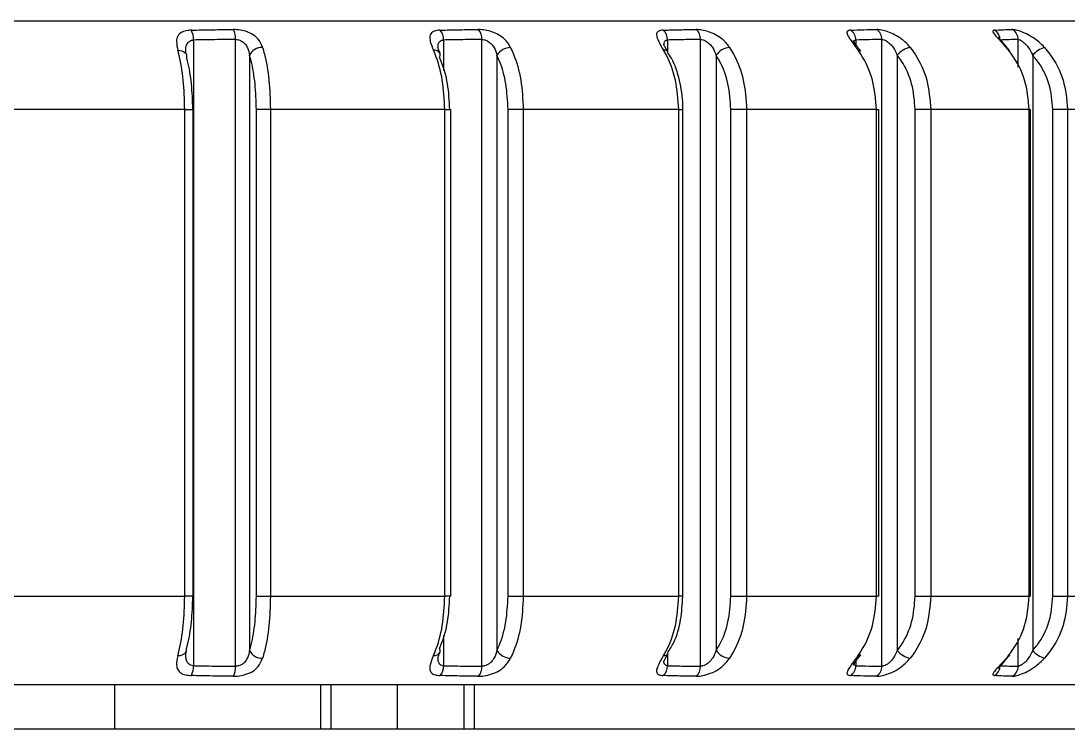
# Model space of a CAD drawing. Header units: millimetres. Extents: x -2889 to 8174, y 2447 to 8478.
# Drawn here: x 1614.869 to 1619.598, y 3410.415 to 3413.615 of the extents above; entities that cross this region are included whole.
import ezdxf

# ---------------------------------------------------------------- set-up
doc = ezdxf.new("R2010")
doc.units = ezdxf.units.MM

msp = doc.modelspace()

# ---------------------------------------------------------------- linework, layer by layer
at = {"color": 7, "linetype": 'Continuous', "lineweight": 25}
for p, q in [((1608.494, 3413.6155), (1619.694, 3413.6155)), ((1615.6485, 3413.5291), (1615.6485, 3410.7019)), ((1615.8387, 3410.6994), (1615.8387, 3413.5316)), ((1616.9507, 3410.6994), (1616.9507, 3413.5316)), ((1617.9378, 3410.6994), (1617.9378, 3413.5316)), ((1618.7569, 3410.6994), (1618.7569, 3413.5316)), ((1615.9017, 3413.4602), (1615.9017, 3410.7708)), ((1617.019, 3413.4602), (1617.019, 3410.7708)), ((1618.0084, 3413.4602), (1618.0084, 3410.7708)), ((1618.8267, 3413.4602), (1618.8267, 3410.7708)), ((1619.4382, 3413.4602), (1619.4382, 3410.7708)), ((1615.6092, 3413.2155), (1614.7713, 3413.2155)), ((1615.6092, 3411.0155), (1615.6092, 3413.2155)), ((1615.6466, 3411.0155), (1615.6466, 3413.2155)), ((1615.996, 3413.2155), (1615.9326, 3413.2155)), ((1615.9326, 3411.0155), (1615.9326, 3413.2155)), ((1616.7831, 3413.2155), (1615.996, 3413.2155)), ((1615.996, 3413.2155), (1615.996, 3411.0155)), ((1616.7831, 3411.0155), (1616.7831, 3413.2155)), ((1616.8107, 3411.0155), (1616.8107, 3413.2155)), ((1617.1375, 3413.2155), (1617.0689, 3413.2155)), ((1617.0689, 3411.0155), (1617.0689, 3413.2155)), ((1617.8395, 3413.2155), (1617.1375, 3413.2155)), ((1617.1375, 3413.2155), (1617.1375, 3411.0155)), ((1617.8395, 3411.0155), (1617.8395, 3413.2155)), ((1617.8583, 3411.0155), (1617.8583, 3413.2155)), ((1618.1461, 3413.2155), (1618.0752, 3413.2155)), ((1618.0752, 3411.0155), (1618.0752, 3413.2155)), ((1618.7322, 3413.2155), (1618.1461, 3413.2155)), ((1618.1461, 3413.2155), (1618.1461, 3411.0155)), ((1618.7322, 3411.0155), (1618.7322, 3413.2155)), ((1618.7322, 3413.2155), (1618.7436, 3413.2155)), ((1618.7436, 3411.0155), (1618.7436, 3413.2155)), ((1618.9775, 3413.2155), (1618.9075, 3413.2155)), ((1618.9075, 3411.0155), (1618.9075, 3413.2155)), ((1619.4222, 3413.2155), (1618.9775, 3413.2155)), ((1618.9775, 3413.2155), (1618.9775, 3411.0155)), ((1619.4222, 3411.0155), (1619.4222, 3413.2155)), ((1619.4222, 3413.2155), (1619.4278, 3413.2155)), ((1619.4278, 3411.0155), (1619.4278, 3413.2155)), ((1619.5956, 3413.2155), (1619.5294, 3413.2155)), ((1619.5294, 3411.0155), (1619.5294, 3413.2155)), ((1619.8793, 3413.2155), (1619.5956, 3413.2155)), ((1619.5956, 3413.2155), (1619.5956, 3411.0155)), ((1614.7713, 3411.0155), (1615.6092, 3411.0155)), ((1615.9326, 3411.0155), (1615.996, 3411.0155)), ((1615.996, 3411.0155), (1616.7831, 3411.0155)), ((1617.0689, 3411.0155), (1617.1375, 3411.0155)), ((1617.1375, 3411.0155), (1617.8395, 3411.0155)), ((1617.8577, 3411.0147), (1617.8577, 3411.0155)), ((1618.0752, 3411.0155), (1618.1461, 3411.0155)), ((1618.1461, 3411.0155), (1618.7322, 3411.0155)), ((1618.7436, 3411.0155), (1618.7322, 3411.0155)), ((1618.9075, 3411.0155), (1618.9775, 3411.0155)), ((1618.9775, 3411.0155), (1619.4222, 3411.0155)), ((1619.4278, 3411.0155), (1619.4222, 3411.0155)), ((1619.5294, 3411.0155), (1619.5956, 3411.0155)), ((1619.5956, 3411.0155), (1619.8793, 3411.0155)), ((1619.694, 3410.6155), (1608.494, 3410.6155)), ((1615.294, 3410.4155), (1615.294, 3410.6155)), ((1616.2224, 3410.6155), (1616.2224, 3410.4155)), ((1616.2688, 3410.6155), (1616.2688, 3410.4155)), ((1616.5688, 3410.6155), (1616.5688, 3410.4155)), ((1616.8688, 3410.6155), (1616.8688, 3410.4155)), ((1616.9153, 3410.6155), (1616.9153, 3410.4155)), ((1629.4739, 3410.4155), (1564.4739, 3410.4155))]:
    msp.add_line(p, q, dxfattribs=at)
at = {"color": 8, "linetype": 'Continuous', "lineweight": 25}
for p, q in [((1616.7775, 3413.5291), (1616.7775, 3413.3914)), ((1617.7891, 3413.5291), (1617.7891, 3413.4787)), ((1618.6393, 3413.5291), (1618.6393, 3413.5095)), ((1619.3722, 3413.4062), (1619.3722, 3413.5316)), ((1615.6092, 3413.2155), (1615.6466, 3413.2155)), ((1616.7831, 3413.2155), (1616.8107, 3413.2155)), ((1617.8395, 3413.2155), (1617.8583, 3413.2155)), ((1615.6466, 3411.0155), (1615.6092, 3411.0155)), ((1616.8107, 3411.0155), (1616.7831, 3411.0155)), ((1617.8583, 3411.0155), (1617.8395, 3411.0155)), ((1616.7775, 3410.8396), (1616.7775, 3410.7019)), ((1619.3722, 3410.6994), (1619.3722, 3410.8248)), ((1617.7891, 3410.7523), (1617.7891, 3410.7019)), ((1618.6393, 3410.7216), (1618.6393, 3410.7019))]:
    msp.add_line(p, q, dxfattribs=at)
at = {"color": 8, "linetype": 'Continuous', "lineweight": 25, "flags": 128}
msp.add_lwpolyline([(1615.5782, 3413.4827), (1615.5877, 3413.4823), (1615.5963, 3413.4806), (1615.6039, 3413.4776), (1615.61, 3413.4734), (1615.6145, 3413.4683), (1615.6171, 3413.4624), (1615.6173, 3413.4617)], dxfattribs=at)
at = {"color": 7, "linetype": 'Continuous', "lineweight": 25, "flags": 128}
for points in [[(1619.3289, 3413.4827), (1619.3326, 3413.4823), (1619.3347, 3413.4808)], [(1615.6173, 3413.4617), (1615.6177, 3413.456), (1615.6164, 3413.4493)], [(1619.3347, 3410.7502), (1619.3326, 3410.7487), (1619.3289, 3410.7483)]]:
    msp.add_lwpolyline(points, dxfattribs=at)
at = {"color": 7, "linetype": 'Continuous', "lineweight": 25}
for centre, radius, start, end in [((1615.5521, 3413.532), 0.0964, 358.2486, 25.7286), ((1615.7449, 3413.5364), 0.0939, 357.0812, 25.4534), ((1616.7105, 3413.5319), 0.067, 357.6106, 38.8224), ((1616.8854, 3413.5356), 0.0654, 356.4647, 38.9804), ((1617.7323, 3413.5311), 0.0569, 357.9553, 48.7224), ((1617.8821, 3413.5346), 0.0558, 356.9536, 49.1901), ((1618.5865, 3413.5302), 0.0528, 358.766, 55.7295), ((1618.7049, 3413.5334), 0.052, 357.9866, 56.3945), ((1619.2397, 3413.5295), 0.0511, 359.5655, 60.3176), ((1619.3216, 3413.5325), 0.0506, 359.0433, 61.1013), ((1615.9574, 3413.4335), 0.0618, 87.0539, 154.3403), ((1617.0813, 3413.4222), 0.073, 90.6732, 148.6115), ((1618.0762, 3413.4125), 0.083, 94.5318, 144.8623), ((1618.652, 3413.4704), 0.0125, 39.0142, 100.6048), ((1618.8999, 3413.4042), 0.0922, 99.1875, 142.5525), ((1619.5194, 3413.3947), 0.1044, 105.622, 141.0863), ((1616.7405, 3413.4618), 0.0225, 326.1661, 18.541), ((1615.5958, 3410.774), 0.022, 345.5205, 20.4201), ((1616.7406, 3410.7692), 0.0224, 340.1848, 33.9309), ((1615.9574, 3410.7975), 0.0618, 205.6597, 272.9461), ((1617.0813, 3410.8088), 0.073, 211.3885, 269.3268), ((1618.0762, 3410.8185), 0.083, 215.1377, 265.4682), ((1618.652, 3410.7605), 0.0124, 259.379, 321.1248), ((1618.8999, 3410.8268), 0.0922, 217.4475, 260.8125), ((1619.5194, 3410.8363), 0.1044, 218.9137, 254.378), ((1615.5521, 3410.699), 0.0964, 334.2714, 1.7514), ((1615.7449, 3410.6946), 0.0939, 334.5466, 2.9188), ((1616.7105, 3410.6991), 0.067, 321.1776, 2.3894), ((1616.8854, 3410.6953), 0.0654, 321.0196, 3.5353), ((1617.7323, 3410.6999), 0.0569, 311.2776, 2.0447), ((1617.8821, 3410.6964), 0.0558, 310.8099, 3.0464), ((1618.5865, 3410.7008), 0.0528, 304.2705, 1.234), ((1618.7049, 3410.6975), 0.052, 303.6055, 2.0134), ((1619.2397, 3410.7015), 0.0511, 299.6824, 0.4345), ((1619.3216, 3410.6985), 0.0506, 298.8987, 0.9567)]:
    msp.add_arc(centre, radius, start, end, dxfattribs=at)
at = {"color": 8, "linetype": 'Continuous', "lineweight": 25}
for centre, radius, start, end in [((1616.7376, 3413.4554), 0.0278, 29.3129, 100.5239), ((1617.775, 3413.4629), 0.0201, 34.8639, 100.1093), ((1615.5844, 3410.7839), 0.0361, 260.153, 334.8523), ((1616.7371, 3410.7768), 0.0288, 260.8169, 328.3182), ((1617.775, 3410.768), 0.0201, 259.8444, 325.5423)]:
    msp.add_arc(centre, radius, start, end, dxfattribs=at)
at = {"color": 7, "linetype": 'Continuous', "lineweight": 25}
for points, knots in [([(1615.639, 3413.5739), (1615.6334, 3413.5735), (1615.6173, 3413.5726), (1615.604, 3413.5684), (1615.5883, 3413.5605), (1615.5759, 3413.5482), (1615.5698, 3413.521), (1615.5752, 3413.4966), (1615.5782, 3413.4827)], [0, 0, 0, 0, 0.092122, 0.262386, 0.269354, 0.484813, 0.707237, 1, 1, 1, 1]), ([(1615.639, 3413.5739), (1615.6709, 3413.5746), (1615.7344, 3413.5761), (1615.798, 3413.5765), (1615.8297, 3413.5768)], [0, 0, 0, 0, 0.502163, 1, 1, 1, 1]), ([(1615.9606, 3413.4952), (1615.9604, 3413.496), (1615.9561, 3413.5098), (1615.9449, 3413.531), (1615.9196, 3413.5534), (1615.8918, 3413.5671), (1615.8605, 3413.5754), (1615.8399, 3413.5763), (1615.8297, 3413.5768)], [0, 0, 0, 0, 0.017221, 0.303134, 0.498408, 0.673919, 0.839322, 1, 1, 1, 1]), ([(1616.7627, 3413.5739), (1616.7577, 3413.5735), (1616.7433, 3413.5726), (1616.7328, 3413.5684), (1616.7214, 3413.5605), (1616.7143, 3413.5482), (1616.7167, 3413.521), (1616.7268, 3413.4966), (1616.7325, 3413.4827)], [0, 0, 0, 0, 0.092122, 0.262386, 0.269354, 0.484813, 0.707237, 1, 1, 1, 1]), ([(1616.7627, 3413.5739), (1616.7917, 3413.5746), (1616.8495, 3413.5761), (1616.9074, 3413.5765), (1616.9362, 3413.5768)], [0, 0, 0, 0, 0.502163, 1, 1, 1, 1]), ([(1617.0804, 3413.4952), (1617.08, 3413.496), (1617.0731, 3413.5098), (1617.0577, 3413.531), (1617.0276, 3413.5534), (1616.9971, 3413.5671), (1616.965, 3413.5754), (1616.9457, 3413.5763), (1616.9362, 3413.5768)], [0, 0, 0, 0, 0.017221, 0.303134, 0.498408, 0.673919, 0.839322, 1, 1, 1, 1]), ([(1617.7698, 3413.5739), (1617.7656, 3413.5735), (1617.7536, 3413.5726), (1617.7462, 3413.5684), (1617.7397, 3413.5605), (1617.7382, 3413.5482), (1617.749, 3413.521), (1617.7633, 3413.4966), (1617.7715, 3413.4827)], [0, 0, 0, 0, 0.092122, 0.262386, 0.269354, 0.484813, 0.707237, 1, 1, 1, 1]), ([(1617.7698, 3413.5739), (1617.7947, 3413.5746), (1617.8442, 3413.5761), (1617.8938, 3413.5765), (1617.9185, 3413.5768)], [0, 0, 0, 0, 0.502163, 1, 1, 1, 1]), ([(1618.0697, 3413.4952), (1618.0692, 3413.496), (1618.06, 3413.5098), (1618.0409, 3413.531), (1618.0073, 3413.5534), (1617.9755, 3413.5671), (1617.944, 3413.5754), (1617.9269, 3413.5763), (1617.9185, 3413.5768)], [0, 0, 0, 0, 0.017221, 0.3031336, 0.4984082, 0.6739189, 0.8393223, 1, 1, 1, 1]), ([(1618.6163, 3413.5739), (1618.613, 3413.5735), (1618.6038, 3413.5726), (1618.6001, 3413.5684), (1618.5986, 3413.5605), (1618.6029, 3413.5482), (1618.6215, 3413.521), (1618.6395, 3413.4966), (1618.6497, 3413.4827)], [0, 0, 0, 0, 0.092122, 0.262386, 0.269354, 0.484813, 0.707237, 1, 1, 1, 1]), ([(1618.6163, 3413.5739), (1618.6359, 3413.5746), (1618.6749, 3413.5761), (1618.7141, 3413.5765), (1618.7337, 3413.5768)], [0, 0, 0, 0, 0.502163, 1, 1, 1, 1]), ([(1618.8852, 3413.4952), (1618.8846, 3413.496), (1618.8735, 3413.5098), (1618.8516, 3413.531), (1618.816, 3413.5534), (1618.7843, 3413.5671), (1618.7547, 3413.5754), (1618.7406, 3413.5763), (1618.7337, 3413.5768)], [0, 0, 0, 0, 0.017221, 0.3031336, 0.4984082, 0.6739189, 0.8393223, 1, 1, 1, 1]), ([(1619.265, 3413.5739), (1619.263, 3413.5735), (1619.257, 3413.5726), (1619.257, 3413.5684), (1619.2606, 3413.5605), (1619.2704, 3413.5482), (1619.2962, 3413.521), (1619.317, 3413.4966), (1619.3289, 3413.4827)], [0, 0, 0, 0, 0.092122, 0.262386, 0.269354, 0.484813, 0.707237, 1, 1, 1, 1]), ([(1619.265, 3413.5739), (1619.2786, 3413.5746), (1619.3054, 3413.5761), (1619.3326, 3413.5765), (1619.3461, 3413.5768)], [0, 0, 0, 0, 0.502163, 1, 1, 1, 1]), ([(1619.4913, 3413.4952), (1619.4906, 3413.496), (1619.4782, 3413.5098), (1619.4544, 3413.531), (1619.4183, 3413.5534), (1619.3881, 3413.5671), (1619.3618, 3413.5754), (1619.3512, 3413.5763), (1619.3461, 3413.5768)], [0, 0, 0, 0, 0.017221, 0.3031336, 0.4984082, 0.6739189, 0.8393223, 1, 1, 1, 1]), ([(1615.8387, 3413.5316), (1615.8071, 3413.5314), (1615.7437, 3413.531), (1615.6803, 3413.5297), (1615.6485, 3413.5291)], [0, 0, 0, 0, 0.497895, 1, 1, 1, 1]), ([(1615.8387, 3413.5316), (1615.843, 3413.5314), (1615.848, 3413.531), (1615.8583, 3413.5282), (1615.8698, 3413.5229), (1615.8832, 3413.5105), (1615.8957, 3413.4898), (1615.8994, 3413.4717), (1615.9017, 3413.4602)], [0, 0, 0, 0, 0.11624, 0.138706, 0.285713, 0.452162, 0.653789, 1, 1, 1, 1]), ([(1616.9507, 3413.5316), (1616.9219, 3413.5314), (1616.8642, 3413.531), (1616.8065, 3413.5297), (1616.7775, 3413.5291)], [0, 0, 0, 0, 0.497895, 1, 1, 1, 1]), ([(1616.9507, 3413.5316), (1616.9546, 3413.5314), (1616.9593, 3413.531), (1616.9693, 3413.5282), (1616.9809, 3413.5229), (1616.9954, 3413.5105), (1617.0101, 3413.4898), (1617.0155, 3413.4717), (1617.019, 3413.4602)], [0, 0, 0, 0, 0.11624, 0.138706, 0.285713, 0.452162, 0.653789, 1, 1, 1, 1]), ([(1617.9378, 3413.5316), (1617.9131, 3413.5314), (1617.8636, 3413.531), (1617.814, 3413.5297), (1617.7891, 3413.5291)], [0, 0, 0, 0, 0.497895, 1, 1, 1, 1]), ([(1617.9378, 3413.5316), (1617.9412, 3413.5314), (1617.9453, 3413.531), (1617.9546, 3413.5282), (1617.9658, 3413.5229), (1617.9808, 3413.5105), (1617.997, 3413.4898), (1618.004, 3413.4717), (1618.0084, 3413.4602)], [0, 0, 0, 0, 0.11624, 0.138706, 0.285713, 0.452162, 0.653789, 1, 1, 1, 1]), ([(1618.6617, 3413.4783), (1618.6574, 3413.4841), (1618.6475, 3413.4978), (1618.6361, 3413.5137), (1618.6299, 3413.5234), (1618.6282, 3413.5272), (1618.6284, 3413.5266), (1618.6284, 3413.5265)], [0, 0, 0, 0, 0.269136, 0.626617, 0.839944, 0.975934, 1, 1, 1, 1]), ([(1618.7569, 3413.5316), (1618.7374, 3413.5314), (1618.6982, 3413.531), (1618.659, 3413.5297), (1618.6393, 3413.5291)], [0, 0, 0, 0, 0.497895, 1, 1, 1, 1]), ([(1618.7569, 3413.5316), (1618.7597, 3413.5314), (1618.763, 3413.531), (1618.7712, 3413.5282), (1618.7816, 3413.5229), (1618.7964, 3413.5105), (1618.8134, 3413.4898), (1618.8216, 3413.4717), (1618.8267, 3413.4602)], [0, 0, 0, 0, 0.11624, 0.138706, 0.285713, 0.452162, 0.653789, 1, 1, 1, 1]), ([(1619.3345, 3413.4806), (1619.3295, 3413.4868), (1619.3168, 3413.5024), (1619.2997, 3413.5212), (1619.2877, 3413.5348), (1619.2827, 3413.5411), (1619.2823, 3413.5418), (1619.2821, 3413.5421)], [0, 0, 0, 0, 0.223304, 0.564017, 0.780762, 0.912555, 1, 1, 1, 1]), ([(1619.3722, 3413.5316), (1619.3587, 3413.5314), (1619.3316, 3413.531), (1619.3045, 3413.5297), (1619.2909, 3413.5291)], [0, 0, 0, 0, 0.497895, 1, 1, 1, 1]), ([(1619.3722, 3413.5316), (1619.3743, 3413.5314), (1619.3767, 3413.531), (1619.3834, 3413.5282), (1619.3924, 3413.5229), (1619.4064, 3413.5105), (1619.4235, 3413.4898), (1619.4325, 3413.4717), (1619.4382, 3413.4602)], [0, 0, 0, 0, 0.11624, 0.138706, 0.285713, 0.452162, 0.653789, 1, 1, 1, 1]), ([(1615.6092, 3413.2155), (1615.6079, 3413.2604), (1615.6052, 3413.3501), (1615.5901, 3413.4372), (1615.5797, 3413.4769), (1615.5782, 3413.4827)], [0, 0, 0, 0, 0.460321, 0.920593, 1, 1, 1, 1]), ([(1615.6178, 3413.4618), (1615.6164, 3413.4663), (1615.614, 3413.4747), (1615.6141, 3413.4777), (1615.6141, 3413.4791)], [0, 0, 0, 0, 0.545946, 1, 1, 1, 1]), ([(1615.9606, 3413.4952), (1615.9634, 3413.4854), (1615.9755, 3413.4427), (1615.9918, 3413.3502), (1615.9946, 3413.2604), (1615.996, 3413.2155)], [0, 0, 0, 0, 0.129122, 0.56456, 1, 1, 1, 1]), ([(1616.7831, 3413.2155), (1616.7809, 3413.2604), (1616.7766, 3413.3501), (1616.7519, 3413.4372), (1616.735, 3413.4769), (1616.7325, 3413.4827)], [0, 0, 0, 0, 0.460321, 0.920593, 1, 1, 1, 1]), ([(1616.7622, 3413.4691), (1616.7598, 3413.4741), (1616.7552, 3413.4839), (1616.7527, 3413.4938), (1616.7525, 3413.4952), (1616.7525, 3413.4958)], [0, 0, 0, 0, 0.3663242, 0.724799, 1, 1, 1, 1]), ([(1617.0804, 3413.4952), (1617.0849, 3413.4854), (1617.1045, 3413.4427), (1617.1309, 3413.3502), (1617.1353, 3413.2604), (1617.1375, 3413.2155)], [0, 0, 0, 0, 0.129122, 0.56456, 1, 1, 1, 1]), ([(1617.8395, 3413.2155), (1617.8366, 3413.2604), (1617.8307, 3413.3501), (1617.7976, 3413.4372), (1617.7748, 3413.4769), (1617.7715, 3413.4827)], [0, 0, 0, 0, 0.460321, 0.920593, 1, 1, 1, 1]), ([(1617.7916, 3413.4746), (1617.7883, 3413.4801), (1617.7811, 3413.4919), (1617.7749, 3413.504), (1617.7724, 3413.5107), (1617.7724, 3413.5108), (1617.7724, 3413.5108)], [0, 0, 0, 0, 0.316282, 0.676359, 0.890629, 1, 1, 1, 1]), ([(1618.0697, 3413.4952), (1618.0757, 3413.4854), (1618.102, 3413.4427), (1618.1372, 3413.3502), (1618.1431, 3413.2604), (1618.1461, 3413.2155)], [0, 0, 0, 0, 0.129122, 0.56456, 1, 1, 1, 1]), ([(1618.7322, 3413.2155), (1618.7287, 3413.2604), (1618.7216, 3413.3501), (1618.6814, 3413.4372), (1618.6538, 3413.4769), (1618.6497, 3413.4827)], [0, 0, 0, 0, 0.460321, 0.920593, 1, 1, 1, 1]), ([(1618.8852, 3413.4952), (1618.8925, 3413.4854), (1618.9242, 3413.4427), (1618.9668, 3413.3502), (1618.9739, 3413.2604), (1618.9775, 3413.2155)], [0, 0, 0, 0, 0.129122, 0.56456, 1, 1, 1, 1]), ([(1619.4222, 3413.2155), (1619.4182, 3413.2604), (1619.4102, 3413.3501), (1619.3647, 3413.4372), (1619.3335, 3413.4769), (1619.3289, 3413.4827)], [0, 0, 0, 0, 0.460321, 0.920593, 1, 1, 1, 1]), ([(1619.4913, 3413.4952), (1619.4995, 3413.4854), (1619.5353, 3413.4427), (1619.5834, 3413.3502), (1619.5915, 3413.2604), (1619.5956, 3413.2155)], [0, 0, 0, 0, 0.129122, 0.56456, 1, 1, 1, 1]), ([(1615.6164, 3413.4493), (1615.6178, 3413.4442), (1615.627, 3413.4095), (1615.6405, 3413.3333), (1615.6429, 3413.2548), (1615.6441, 3413.2155)], [0, 0, 0, 0, 0.079415, 0.539702, 1, 1, 1, 1]), ([(1615.9326, 3413.2155), (1615.9314, 3413.2548), (1615.929, 3413.3334), (1615.9147, 3413.4143), (1615.9041, 3413.4517), (1615.9017, 3413.4602)], [0, 0, 0, 0, 0.435439, 0.870878, 1, 1, 1, 1]), ([(1616.7592, 3413.4493), (1616.7614, 3413.4442), (1616.7764, 3413.4095), (1616.7982, 3413.3333), (1616.8021, 3413.2548), (1616.804, 3413.2155)], [0, 0, 0, 0, 0.079415, 0.539702, 1, 1, 1, 1]), ([(1617.0689, 3413.2155), (1617.0669, 3413.2548), (1617.063, 3413.3334), (1617.04, 3413.4143), (1617.0229, 3413.4517), (1617.019, 3413.4602)], [0, 0, 0, 0, 0.435439, 0.870878, 1, 1, 1, 1]), ([(1617.8576, 3413.2155), (1617.8578, 3413.2224), (1617.8589, 3413.2666), (1617.845, 3413.3473), (1617.8205, 3413.4291), (1617.7952, 3413.4644), (1617.7892, 3413.4727)], [0, 0, 0, 0, 0.0739679, 0.4713643, 0.8751477, 1, 1, 1, 1]), ([(1618.0752, 3413.2155), (1618.0726, 3413.2548), (1618.0674, 3413.3334), (1618.0366, 3413.4143), (1618.0136, 3413.4517), (1618.0084, 3413.4602)], [0, 0, 0, 0, 0.435439, 0.870878, 1, 1, 1, 1]), ([(1618.9075, 3413.2155), (1618.9043, 3413.2548), (1618.898, 3413.3334), (1618.8608, 3413.4143), (1618.8331, 3413.4517), (1618.8267, 3413.4602)], [0, 0, 0, 0, 0.435439, 0.870878, 1, 1, 1, 1]), ([(1619.5294, 3413.2155), (1619.5258, 3413.2548), (1619.5187, 3413.3334), (1619.4767, 3413.4143), (1619.4454, 3413.4517), (1619.4382, 3413.4602)], [0, 0, 0, 0, 0.435439, 0.870878, 1, 1, 1, 1]), ([(1615.5782, 3410.7483), (1615.5797, 3410.7541), (1615.5901, 3410.7937), (1615.6052, 3410.8809), (1615.6079, 3410.9706), (1615.6092, 3411.0155)], [0, 0, 0, 0, 0.079407, 0.539679, 1, 1, 1, 1]), ([(1615.6441, 3411.0155), (1615.6429, 3410.9762), (1615.6405, 3410.8977), (1615.627, 3410.8215), (1615.6178, 3410.7868), (1615.6164, 3410.7817)], [0, 0, 0, 0, 0.460298, 0.920585, 1, 1, 1, 1]), ([(1615.9017, 3410.7708), (1615.9041, 3410.7793), (1615.9147, 3410.8167), (1615.929, 3410.8976), (1615.9314, 3410.9762), (1615.9326, 3411.0155)], [0, 0, 0, 0, 0.129122, 0.564561, 1, 1, 1, 1]), ([(1615.996, 3411.0155), (1615.9946, 3410.9706), (1615.9918, 3410.8808), (1615.9755, 3410.7883), (1615.9634, 3410.7456), (1615.9606, 3410.7358)], [0, 0, 0, 0, 0.43544, 0.870878, 1, 1, 1, 1]), ([(1616.7325, 3410.7483), (1616.735, 3410.7541), (1616.7519, 3410.7937), (1616.7766, 3410.8809), (1616.7809, 3410.9706), (1616.7831, 3411.0155)], [0, 0, 0, 0, 0.079407, 0.539679, 1, 1, 1, 1]), ([(1616.804, 3411.0155), (1616.8021, 3410.9762), (1616.7982, 3410.8977), (1616.7764, 3410.8215), (1616.7614, 3410.7868), (1616.7592, 3410.7817)], [0, 0, 0, 0, 0.460298, 0.920585, 1, 1, 1, 1]), ([(1617.019, 3410.7708), (1617.0229, 3410.7793), (1617.04, 3410.8167), (1617.063, 3410.8976), (1617.0669, 3410.9762), (1617.0689, 3411.0155)], [0, 0, 0, 0, 0.129122, 0.564561, 1, 1, 1, 1]), ([(1617.1375, 3411.0155), (1617.1353, 3410.9706), (1617.1309, 3410.8808), (1617.1045, 3410.7883), (1617.0849, 3410.7456), (1617.0804, 3410.7358)], [0, 0, 0, 0, 0.43544, 0.870878, 1, 1, 1, 1]), ([(1617.7715, 3410.7483), (1617.7748, 3410.7541), (1617.7976, 3410.7937), (1617.8307, 3410.8809), (1617.8366, 3410.9706), (1617.8395, 3411.0155)], [0, 0, 0, 0, 0.079407, 0.539679, 1, 1, 1, 1]), ([(1617.789, 3410.7584), (1617.7989, 3410.7741), (1617.8266, 3410.818), (1617.8521, 3410.9072), (1617.8558, 3410.9796), (1617.8577, 3411.0147)], [0, 0, 0, 0, 0.223451, 0.623511, 1, 1, 1, 1]), ([(1618.0084, 3410.7708), (1618.0136, 3410.7793), (1618.0366, 3410.8167), (1618.0674, 3410.8976), (1618.0726, 3410.9762), (1618.0752, 3411.0155)], [0, 0, 0, 0, 0.129122, 0.564561, 1, 1, 1, 1]), ([(1618.1461, 3411.0155), (1618.1431, 3410.9706), (1618.1372, 3410.8808), (1618.102, 3410.7883), (1618.0757, 3410.7456), (1618.0697, 3410.7358)], [0, 0, 0, 0, 0.43544, 0.870878, 1, 1, 1, 1]), ([(1618.6497, 3410.7483), (1618.6538, 3410.7541), (1618.6814, 3410.7937), (1618.7216, 3410.8809), (1618.7287, 3410.9706), (1618.7322, 3411.0155)], [0, 0, 0, 0, 0.079407, 0.539679, 1, 1, 1, 1]), ([(1618.8267, 3410.7708), (1618.8331, 3410.7793), (1618.8608, 3410.8167), (1618.898, 3410.8976), (1618.9043, 3410.9762), (1618.9075, 3411.0155)], [0, 0, 0, 0, 0.129122, 0.564561, 1, 1, 1, 1]), ([(1618.9775, 3411.0155), (1618.9739, 3410.9706), (1618.9668, 3410.8808), (1618.9242, 3410.7883), (1618.8925, 3410.7456), (1618.8852, 3410.7358)], [0, 0, 0, 0, 0.43544, 0.870878, 1, 1, 1, 1]), ([(1619.3289, 3410.7483), (1619.3335, 3410.7541), (1619.3647, 3410.7937), (1619.4102, 3410.8809), (1619.4182, 3410.9706), (1619.4222, 3411.0155)], [0, 0, 0, 0, 0.079407, 0.539679, 1, 1, 1, 1]), ([(1619.4382, 3410.7708), (1619.4454, 3410.7793), (1619.4767, 3410.8167), (1619.5187, 3410.8976), (1619.5258, 3410.9762), (1619.5294, 3411.0155)], [0, 0, 0, 0, 0.129122, 0.564561, 1, 1, 1, 1]), ([(1619.5956, 3411.0155), (1619.5915, 3410.9706), (1619.5834, 3410.8808), (1619.5353, 3410.7883), (1619.4995, 3410.7456), (1619.4913, 3410.7358)], [0, 0, 0, 0, 0.43544, 0.870878, 1, 1, 1, 1]), ([(1615.5782, 3410.7483), (1615.578, 3410.7475), (1615.5739, 3410.7321), (1615.5702, 3410.7089), (1615.5759, 3410.6841), (1615.5893, 3410.669), (1615.6103, 3410.6595), (1615.6295, 3410.6579), (1615.639, 3410.6571)], [0, 0, 0, 0, 0.017352, 0.313761, 0.508689, 0.681484, 0.843326, 1, 1, 1, 1]), ([(1615.6141, 3410.7517), (1615.6141, 3410.7532), (1615.6141, 3410.7564), (1615.6161, 3410.7642), (1615.6172, 3410.7685)], [0, 0, 0, 0, 0.451981, 1, 1, 1, 1]), ([(1615.8297, 3410.6542), (1615.8357, 3410.6544), (1615.8526, 3410.6548), (1615.8839, 3410.6609), (1615.9167, 3410.6752), (1615.9457, 3410.6997), (1615.9551, 3410.7225), (1615.9606, 3410.7358)], [0, 0, 0, 0, 0.096023, 0.272505, 0.481898, 0.698908, 1, 1, 1, 1]), ([(1615.9017, 3410.7708), (1615.8994, 3410.7594), (1615.8956, 3410.7407), (1615.883, 3410.7202), (1615.872, 3410.7103), (1615.8622, 3410.7045), (1615.8547, 3410.7016), (1615.8461, 3410.6997), (1615.8417, 3410.6995), (1615.8387, 3410.6994)], [0, 0, 0, 0, 0.343735, 0.56662, 0.703968, 0.762734, 0.879015, 0.917663, 1, 1, 1, 1]), ([(1616.7325, 3410.7483), (1616.7321, 3410.7475), (1616.7254, 3410.7321), (1616.7166, 3410.7089), (1616.7147, 3410.6841), (1616.7219, 3410.669), (1616.7373, 3410.6595), (1616.7544, 3410.6579), (1616.7627, 3410.6571)], [0, 0, 0, 0, 0.017352, 0.313761, 0.508689, 0.681484, 0.843326, 1, 1, 1, 1]), ([(1616.7525, 3410.7358), (1616.7525, 3410.7358), (1616.7525, 3410.7358), (1616.7541, 3410.7429), (1616.7571, 3410.7516), (1616.7607, 3410.7591), (1616.7618, 3410.7615)], [0, 0, 0, 0, 0.183069, 0.46051, 0.825479, 1, 1, 1, 1]), ([(1616.9362, 3410.6542), (1616.9418, 3410.6544), (1616.9574, 3410.6548), (1616.9886, 3410.6609), (1617.0241, 3410.6752), (1617.0584, 3410.6997), (1617.0723, 3410.7225), (1617.0804, 3410.7358)], [0, 0, 0, 0, 0.096023, 0.272505, 0.481898, 0.698908, 1, 1, 1, 1]), ([(1617.019, 3410.7708), (1617.0156, 3410.7594), (1617.0099, 3410.7407), (1616.9952, 3410.7202), (1616.9833, 3410.7103), (1616.9732, 3410.7045), (1616.9657, 3410.7016), (1616.9574, 3410.6997), (1616.9534, 3410.6995), (1616.9507, 3410.6994)], [0, 0, 0, 0, 0.343735, 0.56662, 0.703968, 0.762734, 0.879015, 0.917663, 1, 1, 1, 1]), ([(1617.7715, 3410.7483), (1617.771, 3410.7475), (1617.7619, 3410.7321), (1617.7485, 3410.7089), (1617.739, 3410.6841), (1617.7396, 3410.669), (1617.7489, 3410.6595), (1617.7629, 3410.6579), (1617.7698, 3410.6571)], [0, 0, 0, 0, 0.017352, 0.313761, 0.508689, 0.681484, 0.843326, 1, 1, 1, 1]), ([(1617.7724, 3410.7199), (1617.7724, 3410.7199), (1617.7723, 3410.7192), (1617.7728, 3410.7218), (1617.7755, 3410.7279), (1617.7815, 3410.7397), (1617.7879, 3410.7504), (1617.7914, 3410.7562)], [0, 0, 0, 0, 0.0130956, 0.1698432, 0.3706101, 0.6585354, 1, 1, 1, 1]), ([(1617.9185, 3410.6542), (1617.9234, 3410.6544), (1617.9371, 3410.6548), (1617.9669, 3410.6609), (1618.0034, 3410.6752), (1618.0416, 3410.6997), (1618.0594, 3410.7225), (1618.0697, 3410.7358)], [0, 0, 0, 0, 0.096023, 0.272505, 0.481898, 0.698908, 1, 1, 1, 1]), ([(1618.0084, 3410.7708), (1618.004, 3410.7594), (1617.9968, 3410.7407), (1617.9806, 3410.7202), (1617.9684, 3410.7103), (1617.9584, 3410.7045), (1617.9513, 3410.7016), (1617.9437, 3410.6997), (1617.9402, 3410.6995), (1617.9378, 3410.6994)], [0, 0, 0, 0, 0.343735, 0.56662, 0.703968, 0.762734, 0.879015, 0.917663, 1, 1, 1, 1]), ([(1618.6497, 3410.7483), (1618.6491, 3410.7475), (1618.638, 3410.7321), (1618.6206, 3410.7089), (1618.604, 3410.6841), (1618.5979, 3410.669), (1618.6007, 3410.6595), (1618.6111, 3410.6579), (1618.6163, 3410.6571)], [0, 0, 0, 0, 0.017352, 0.313761, 0.508689, 0.681484, 0.843326, 1, 1, 1, 1]), ([(1618.6284, 3410.7044), (1618.6284, 3410.7045), (1618.6286, 3410.7049), (1618.6313, 3410.7099), (1618.6378, 3410.7197), (1618.6483, 3410.7343), (1618.6575, 3410.7469), (1618.6617, 3410.7527)], [0, 0, 0, 0, 0.096581, 0.230009, 0.427805, 0.734772, 1, 1, 1, 1]), ([(1618.7337, 3410.6542), (1618.7376, 3410.6544), (1618.7487, 3410.6548), (1618.7759, 3410.6609), (1618.8119, 3410.6752), (1618.8522, 3410.6997), (1618.8731, 3410.7225), (1618.8852, 3410.7358)], [0, 0, 0, 0, 0.096023, 0.272505, 0.481898, 0.698908, 1, 1, 1, 1]), ([(1618.8267, 3410.7708), (1618.8216, 3410.7594), (1618.8131, 3410.7407), (1618.7962, 3410.7202), (1618.7841, 3410.7103), (1618.7747, 3410.7045), (1618.7682, 3410.7016), (1618.7617, 3410.6997), (1618.7588, 3410.6995), (1618.7569, 3410.6994)], [0, 0, 0, 0, 0.343735, 0.56662, 0.703968, 0.762734, 0.879015, 0.917663, 1, 1, 1, 1]), ([(1619.3289, 3410.7483), (1619.3282, 3410.7475), (1619.3156, 3410.7321), (1619.2949, 3410.7089), (1619.2718, 3410.6841), (1619.2594, 3410.669), (1619.2555, 3410.6595), (1619.2619, 3410.6579), (1619.265, 3410.6571)], [0, 0, 0, 0, 0.017352, 0.313761, 0.508689, 0.681484, 0.843326, 1, 1, 1, 1]), ([(1619.3157, 3410.728), (1619.3198, 3410.7325), (1619.3259, 3410.7393), (1619.3322, 3410.7475), (1619.3344, 3410.7504)], [0, 0, 0, 0, 0.652643, 1, 1, 1, 1]), ([(1619.3461, 3410.6542), (1619.3489, 3410.6544), (1619.357, 3410.6548), (1619.3802, 3410.6609), (1619.4142, 3410.6752), (1619.4549, 3410.6997), (1619.4779, 3410.7225), (1619.4913, 3410.7358)], [0, 0, 0, 0, 0.0960234, 0.272505, 0.4818975, 0.6989082, 1, 1, 1, 1]), ([(1619.4382, 3410.7708), (1619.4325, 3410.7594), (1619.4232, 3410.7407), (1619.4062, 3410.7202), (1619.3948, 3410.7103), (1619.3864, 3410.7045), (1619.3809, 3410.7016), (1619.3756, 3410.6997), (1619.3736, 3410.6995), (1619.3722, 3410.6994)], [0, 0, 0, 0, 0.343735, 0.56662, 0.703968, 0.762734, 0.879015, 0.917663, 1, 1, 1, 1]), ([(1615.6485, 3410.7019), (1615.6803, 3410.7013), (1615.7437, 3410.7), (1615.8071, 3410.6996), (1615.8387, 3410.6994)], [0, 0, 0, 0, 0.502105, 1, 1, 1, 1]), ([(1616.7775, 3410.7019), (1616.8065, 3410.7013), (1616.8642, 3410.7), (1616.9219, 3410.6996), (1616.9507, 3410.6994)], [0, 0, 0, 0, 0.502105, 1, 1, 1, 1]), ([(1617.7891, 3410.7019), (1617.814, 3410.7013), (1617.8636, 3410.7), (1617.9131, 3410.6996), (1617.9378, 3410.6994)], [0, 0, 0, 0, 0.502105, 1, 1, 1, 1]), ([(1618.6393, 3410.7019), (1618.659, 3410.7013), (1618.6982, 3410.7), (1618.7374, 3410.6996), (1618.7569, 3410.6994)], [0, 0, 0, 0, 0.502105, 1, 1, 1, 1]), ([(1619.2821, 3410.6889), (1619.2822, 3410.689), (1619.2824, 3410.6894), (1619.2853, 3410.6932), (1619.2923, 3410.7014), (1619.303, 3410.7132), (1619.3119, 3410.7236), (1619.3157, 3410.728)], [0, 0, 0, 0, 0.091071, 0.228953, 0.43834, 0.759304, 1, 1, 1, 1]), ([(1619.2909, 3410.7019), (1619.3045, 3410.7013), (1619.3316, 3410.7), (1619.3587, 3410.6996), (1619.3722, 3410.6994)], [0, 0, 0, 0, 0.502105, 1, 1, 1, 1]), ([(1615.8297, 3410.6542), (1615.798, 3410.6544), (1615.7344, 3410.6549), (1615.6709, 3410.6564), (1615.639, 3410.6571)], [0, 0, 0, 0, 0.497837, 1, 1, 1, 1]), ([(1616.9362, 3410.6542), (1616.9074, 3410.6544), (1616.8495, 3410.6549), (1616.7917, 3410.6564), (1616.7627, 3410.6571)], [0, 0, 0, 0, 0.497837, 1, 1, 1, 1]), ([(1617.9185, 3410.6542), (1617.8938, 3410.6544), (1617.8442, 3410.6549), (1617.7947, 3410.6564), (1617.7698, 3410.6571)], [0, 0, 0, 0, 0.497837, 1, 1, 1, 1]), ([(1618.7337, 3410.6542), (1618.7141, 3410.6544), (1618.6749, 3410.6549), (1618.6359, 3410.6564), (1618.6163, 3410.6571)], [0, 0, 0, 0, 0.497837, 1, 1, 1, 1]), ([(1619.3461, 3410.6542), (1619.3326, 3410.6544), (1619.3054, 3410.6549), (1619.2786, 3410.6564), (1619.265, 3410.6571)], [0, 0, 0, 0, 0.497837, 1, 1, 1, 1])]:
    msp.add_open_spline(points, degree=3, knots=knots, dxfattribs=at)
at = {"color": 8, "linetype": 'Continuous', "lineweight": 25}
for points, knots in [([(1615.6144, 3413.4791), (1615.6142, 3413.4808), (1615.6134, 3413.4906), (1615.6163, 3413.5056), (1615.6242, 3413.52), (1615.6339, 3413.5259), (1615.6413, 3413.5284), (1615.6457, 3413.5288), (1615.6485, 3413.5291)], [0, 0, 0, 0, 0.069104, 0.393057, 0.675679, 0.833501, 0.891363, 1, 1, 1, 1]), ([(1616.7531, 3413.4952), (1616.753, 3413.4988), (1616.7526, 3413.509), (1616.7571, 3413.5199), (1616.7647, 3413.5259), (1616.771, 3413.5284), (1616.7749, 3413.5288), (1616.7775, 3413.5291)], [0, 0, 0, 0, 0.209477, 0.577582, 0.783141, 0.858504, 1, 1, 1, 1]), ([(1617.7729, 3413.5076), (1617.7732, 3413.5125), (1617.7735, 3413.5205), (1617.7788, 3413.5259), (1617.7837, 3413.5284), (1617.787, 3413.5288), (1617.7891, 3413.5291)], [0, 0, 0, 0, 0.4364211, 0.7106724, 0.8112197, 1, 1, 1, 1]), ([(1618.6305, 3413.5165), (1618.6303, 3413.5181), (1618.6296, 3413.5227), (1618.6318, 3413.5259), (1618.6351, 3413.5284), (1618.6377, 3413.5288), (1618.6393, 3413.5291)], [0, 0, 0, 0, 0.2081276, 0.5934721, 0.7347489, 1, 1, 1, 1]), ([(1615.6485, 3410.7019), (1615.6444, 3410.7024), (1615.6396, 3410.703), (1615.6312, 3410.7065), (1615.623, 3410.7127), (1615.6163, 3410.7264), (1615.6136, 3410.7398), (1615.6144, 3410.7493), (1615.6146, 3410.7517)], [0, 0, 0, 0, 0.157407, 0.186769, 0.387412, 0.617925, 0.90193, 1, 1, 1, 1]), ([(1616.7775, 3410.7019), (1616.7738, 3410.7024), (1616.7695, 3410.703), (1616.7625, 3410.7065), (1616.7563, 3410.7127), (1616.7526, 3410.7236), (1616.7529, 3410.7322), (1616.753, 3410.7356)], [0, 0, 0, 0, 0.204792, 0.242994, 0.504038, 0.803943, 1, 1, 1, 1]), ([(1617.7891, 3410.7019), (1617.7861, 3410.7024), (1617.7825, 3410.703), (1617.7771, 3410.7065), (1617.7731, 3410.712), (1617.773, 3410.7197), (1617.7729, 3410.7235)], [0, 0, 0, 0, 0.271284, 0.3218892, 0.6676893, 1, 1, 1, 1]), ([(1618.6393, 3410.7019), (1618.637, 3410.7024), (1618.6342, 3410.703), (1618.6309, 3410.7065), (1618.6293, 3410.7094), (1618.6299, 3410.7136), (1618.6299, 3410.714)], [0, 0, 0, 0, 0.385321, 0.457199, 0.94836, 1, 1, 1, 1])]:
    msp.add_open_spline(points, degree=3, knots=knots, dxfattribs=at)

doc.saveas('drawing.dxf')
